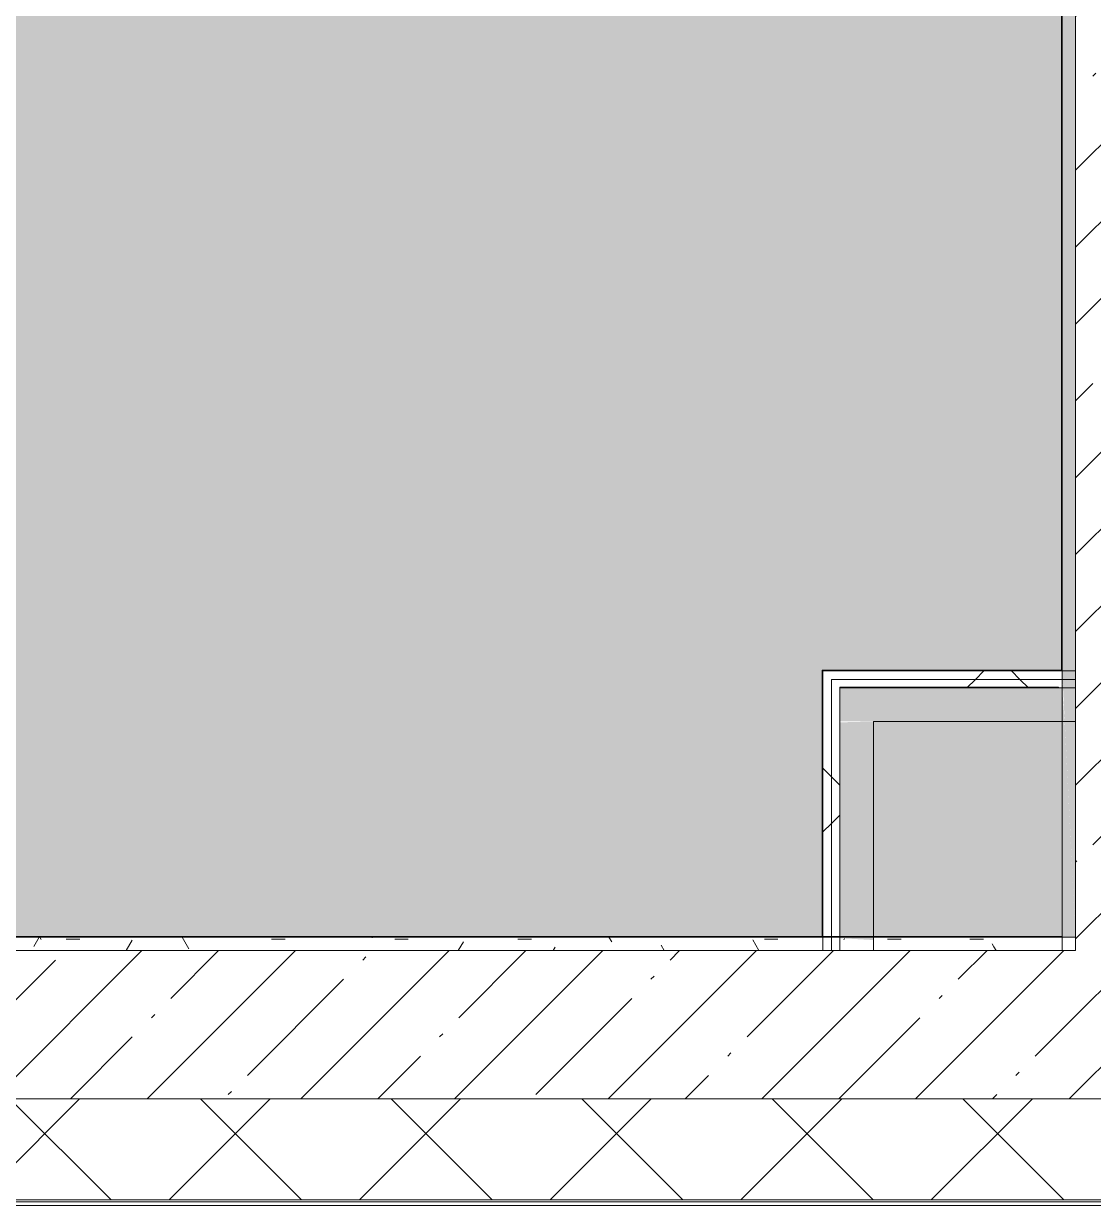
# Model space of a CAD drawing. Header units: millimetres. Extents: x -164500 to 426394, y -23753 to 102118.
# Drawn here: x 150721 to 152309, y 74281 to 76035 of the extents above; entities that cross this region are included whole.
import ezdxf

# ---------------------------------------------------------------- set-up
doc = ezdxf.new("R2010")
doc.units = ezdxf.units.MM
for name, color, linetype, lineweight in [('A-WALL', 7, 'Continuous', 5), ('I-WALL', 7, 'Continuous', 5), ('S-STRS-MBND', 7, 'Continuous', 9)]:
    doc.layers.add(name, color=color, linetype=linetype, lineweight=lineweight)
for name, color, linetype, lineweight, true_color in [('A-WALL-1', 9, 'Continuous', 5, 0x808080), ('A-WALL-FNSH-1', 9, 'Continuous', 5, 0x808080), ('S-STRS-1', 7, 'Continuous', 9, 0xeef6ff)]:
    doc.layers.add(name, color=color, linetype=linetype, lineweight=lineweight, true_color=true_color)
pattern_1 = [(45, (148772.12, 0), (-114.0493, 114.0493), []), (45, (148886.17, 0), (-114.0493, 114.0493), [201.612, -40.322, 6.706, -33.617])]
pattern_2 = [(0, (148772.123, 0), (243.84, 60.96), [20.117, -162.763, 20.117, -162.763, -975.36]), (0, (148772.123, 0), (243.84, 60.96), [-365.76, 20.117, -345.643, 20.117, -162.763, -426.72]), (0, (148772.123, 0), (243.84, 60.96), [-914.4, 20.117, -101.803, 20.117, -284.683]), (120, (148863.563, 30.48), (-174.7129, 180.69163), [20.117, -162.763, 20.117, -162.763, -975.36]), (120, (148863.563, 30.48), (-174.7129, 180.69163), [-365.76, 20.117, -345.643, 20.117, -162.763, -426.72]), (120, (148863.563, 30.48), (-174.7129, 180.69163), [-914.4, 20.117, -101.803, 20.117, -284.683]), (240, (148894.043, 152.4), (-69.1271, -241.65163), [20.117, -162.763, 20.117, -162.763, -975.36]), (240, (148894.043, 152.4), (-69.1271, -241.65163), [-365.76, 20.117, -345.643, 20.117, -162.763, -426.72]), (240, (148894.043, 152.4), (-69.1271, -241.65163), [-914.4, 20.117, -101.803, 20.117, -284.683])]
pattern_3 = [(45, (148772.12, 0), (-212.132, 212.132), []), (135, (148772.12, 0), (-212.132, -212.132), [])]

# ---------------------------------------------------------------- blocks, each defined once
blk = doc.blocks.new('2floor')
at = {"layer": 'A-WALL'}
h = blk.add_hatch(dxfattribs=at)
h.set_pattern_fill('FP_24', color=256, style=0, pattern_type=2)
h.set_pattern_definition([(45, (148772.12, 0), (-141.42136, 141.42136), []), (135, (148772.12, 0), (-141.42136, -141.42136), [])])
h.paths.add_polyline_path([(224252.1, -250), (224472.1, -250), (224472.1, -100), (220332.1, -100), (220332.1, -250), (224048.6, -250)])
h.paths.add_polyline_path([(216098.5, -250), (219432.1, -250), (219432.1, -100), (215832.1, -100), (215832.1, -250)])
h.paths.add_polyline_path([(214182.1, -250), (214932.1, -250), (214932.1, -100), (213932.1, -100), (213932.1, -250)])
h.paths.add_polyline_path([(210182.1, -250), (210832.1, -250), (210832.1, -100), (209682.1, -100), (209682.1, -250)])
h.paths.add_polyline_path([(207582.1, -250), (207582.1, -100), (206832.1, -100), (206832.1, -250), (207425.7, -250)])
h.paths.add_polyline_path([(205182.1, -250), (205932.1, -250), (205932.1, -100), (205182.1, -100), (205182.1, -118)])
h.paths.add_polyline_path([(200682.1, -250), (202082.1, -250), (202082.1, -100), (200682.1, -100)])
h.paths.add_polyline_path([(196584.7, -250), (197582.1, -250), (197582.1, -100), (196182.1, -100), (196182.1, -250)])
h.paths.add_polyline_path([(191682.1, -250), (192808.5, -250), (192808.5, -100), (191432.1, -100), (191432.1, -250), (191525.5, -250)])
h.paths.add_polyline_path([(194082.1, -250), (194082.1, -100), (193708.5, -100), (193708.5, -250)])
h.paths.add_polyline_path([(187262.1, -250), (188332.1, -250), (188332.1, -100), (186762.1, -100), (186762.1, -250), (187189.1, -250)])
h.paths.add_polyline_path([(181782.1, -250), (182642.1, -250), (182642.1, -100), (181782.1, -100), (181782.1, -118)])
h.paths.add_polyline_path([(183575.5, -250), (184662.1, -250), (184662.1, -100), (183542.1, -100), (183542.1, -250)])
h.paths.add_polyline_path([(178516.3, -250), (179682.1, -250), (179682.1, -100), (177981.9, -100), (177981.9, -250)])
h.paths.add_polyline_path([(171289, -250), (171482.1, -250), (171482.1, -100), (170382.1, -100), (170382.1, -250), (171282.1, -250)])
h.paths.add_polyline_path([(174902.6, -250), (175181.9, -250), (175181.9, -100), (173582.1, -100), (173582.1, -250), (174332.1, -250)])
h.paths.add_polyline_path([(165432.1, -250), (166032.1, -250), (166032.1, -100), (164882.1, -100), (164882.1, -250)])
h.paths.add_polyline_path([(167582.1, -250), (167582.1, -100), (166932.1, -100), (166932.1, -250), (166952.6, -250)])
h.paths.add_polyline_path([(160932.1, -250), (161782.1, -250), (161782.1, -100), (160432.1, -100), (160432.1, -250), (160448, -250)])
h.paths.add_polyline_path([(155388.8, -250), (157332.1, -250), (157332.1, -100), (153402.1, -100), (153402.1, -250), (154666.1, -250)])
h.paths.add_polyline_path([(148662.1, -250), (152502.1, -250), (152502.1, -100), (148512.1, -100), (148512.1, -250)])
at = {"layer": 'I-WALL'}
h = blk.add_hatch(dxfattribs=at)
h.set_pattern_fill('FP_1', color=256, style=0, pattern_type=2)
h.set_pattern_definition(pattern_1)
h.paths.add_polyline_path([(152282.1, -100), (152502.1, -100), (152502.1, 7900), (152282.1, 7900), (152282.1, 81.4)])
h = blk.add_hatch(dxfattribs=at)
h.set_pattern_fill('FP_191', color=256, style=0, pattern_type=2)
h.set_pattern_definition(pattern_2)
h.paths.add_polyline_path([(152282.1, 140), (152282.1, 7660), (152262.1, 7659), (152262.2, 535), (152274.6, 289.3)])
h.paths.add_polyline_path([(152282.1, 140), (152265.9, 460), (152262.1, 460), (152262.1, 141), (152270, 140.6)])
h.paths.add_polyline_path([(152262.1, 510), (152263.4, 510), (152262.1, 535)])
h = blk.add_hatch(dxfattribs=at)
h.set_pattern_fill('FP_192', color=256, style=0, pattern_type=2)
h.set_pattern_definition(pattern_3)
h.paths.add_polyline_path([(152262.8, 522.5), (152262.8, 522.5), (152262.2, 534.4)])
h.paths.add_polyline_path([(151919.6, 522.5), (152262.1, 522.5), (152261.1, 535), (151907.1, 535), (151907.1, 522.5)])
h = blk.add_hatch(dxfattribs=at)
h.set_pattern_fill('FP_192', color=256, style=0, pattern_type=2)
h.set_pattern_definition(pattern_3)
h.paths.add_polyline_path([(151919.6, 139.2), (151919.6, 139.3), (151907.8, 139.9)])
h.paths.add_polyline_path([(151907.7, 140), (151919.6, 140), (151919.6, 522.5), (151907.1, 522.5), (151907.1, 141)])
h = blk.add_hatch(dxfattribs=at)
h.set_pattern_fill('FP_192', color=256, style=0, pattern_type=2)
h.set_pattern_definition(pattern_3)
h.paths.add_polyline_path([(151932.1, 510), (152262.1, 510), (152262.1, 522.5), (151919.6, 522.5), (151919.6, 510)])
h = blk.add_hatch(dxfattribs=at)
h.set_pattern_fill('FP_192', color=256, style=0, pattern_type=2)
h.set_pattern_definition(pattern_3)
h.paths.add_polyline_path([(151932.1, 138.5), (151931.4, 138.6), (151931.4, 138.6)])
h.paths.add_polyline_path([(151932.1, 140), (151932.1, 510), (151919.6, 510), (151919.6, 140), (151931.4, 140)])
for points in [[(151932.1, 460), (152266, 460), (152262.1, 510), (151932.1, 510)], [(151982.1, 135.7), (151982.1, 460), (151932.1, 458.7), (151932.1, 138.5)]]:
    blk.add_hatch(color=256, dxfattribs=at).paths.add_polyline_path(points)
h = blk.add_hatch(dxfattribs=at)
h.set_pattern_fill('FP_191', color=256, style=0, pattern_type=2)
h.set_pattern_definition(pattern_2)
h.paths.add_polyline_path([(152269.4, 120), (152282.1, 120), (152282.1, 140), (151982.1, 140), (151982.1, 135.8), (152262.1, 120)])
h.paths.add_polyline_path([(152262.1, 120), (151906.1, 140), (148903.1, 140), (148902.1, 120), (152136.5, 120)])
h.paths.add_polyline_path([(151932.1, 138.6), (151932.1, 140), (151919.6, 139.3)])
h = blk.add_hatch(dxfattribs=at)
h.set_pattern_fill('FP_1', color=256, style=0, pattern_type=2)
h.set_pattern_definition(pattern_1)
h.paths.add_polyline_path([(148882.1, -100), (152282.1, -100), (152282.1, 120), (148882.1, 120)])
at = {"layer": 'S-STRS-1'}
h = blk.add_hatch(color=256, dxfattribs=at)
h.paths.add_polyline_path([(148902.1, 120), (148903.1, 140), (151907.1, 141), (151907.1, 535), (152262.1, 536), (152262.1, 1620), (148902.1, 1620), (148902.1, 139.4)])
h.paths.add_polyline_path([(152282.1, 140), (152262.1, 141), (152262.1, 460), (151982.1, 460), (151982.1, 140), (152270, 140)])
at = {"layer": 'A-WALL'}
for p, q in [((152282.1, 120), (152282.1, 7680)), ((151919.6, 522.5), (152282.1, 522.5)), ((151919.6, 120), (151919.6, 522.5)), ((151932.1, 120), (151932.1, 510)), ((152256.6, 510), (152282.1, 510)), ((151653.1, 140), (148882.1, 140)), ((148903.1, 140), (151907.1, 140)), ((152282.1, 120), (148882.1, 120)), ((148882.1, 120), (152282.1, 120)), ((148509.1, -253), (152502.1, -253)), ((148512.1, -250), (152502.1, -250))]:
    blk.add_line(p, q, dxfattribs=at)
at = {"layer": 'A-WALL-1'}
for p, q in [((152262.1, 7659), (152262.1, 120)), ((152282.1, 535), (152262.1, 535)), ((151982.1, 460), (152282.1, 460)), ((151982.1, 120), (151982.1, 460)), ((151907.1, 140), (151907.1, 120)), ((152282.1, 140), (152262.1, 140)), ((148662.1, -100), (152502.1, -100))]:
    blk.add_line(p, q, dxfattribs=at)
at = {"layer": 'A-WALL-FNSH-1'}
for p, q in [((152261.1, 2981.2), (152261.1, 535)), ((151906.1, 536), (151906.1, 140)), ((152262.1, 536), (151906.1, 536)), ((151907.1, 140), (151907.1, 535)), ((151907.1, 535), (152262.1, 535)), ((152256.6, 511), (151932.1, 511)), ((151932.1, 511), (151932.1, 510)), ((151932.1, 510), (152256.6, 510)), ((152256.6, 510), (152256.6, 511)), ((151907.1, 141), (148903.1, 141)), ((151653.1, 141), (151653.1, 140)), ((152262.1, 141), (151653.1, 141)), ((151653.1, 140), (152262.1, 140)), ((148504.1, -258), (152502.1, -258))]:
    blk.add_line(p, q, dxfattribs=at)
at = {"layer": 'S-STRS-MBND'}
for p, q in [((152282.1, 120), (152282.1, 1620)), ((148882.1, 120), (152282.1, 120))]:
    blk.add_line(p, q, dxfattribs=at)

msp = doc.modelspace()

# ---------------------------------------------------------------- block references
msp.add_blockref('2floor', (0, 74539.358))

doc.saveas('drawing.dxf')
